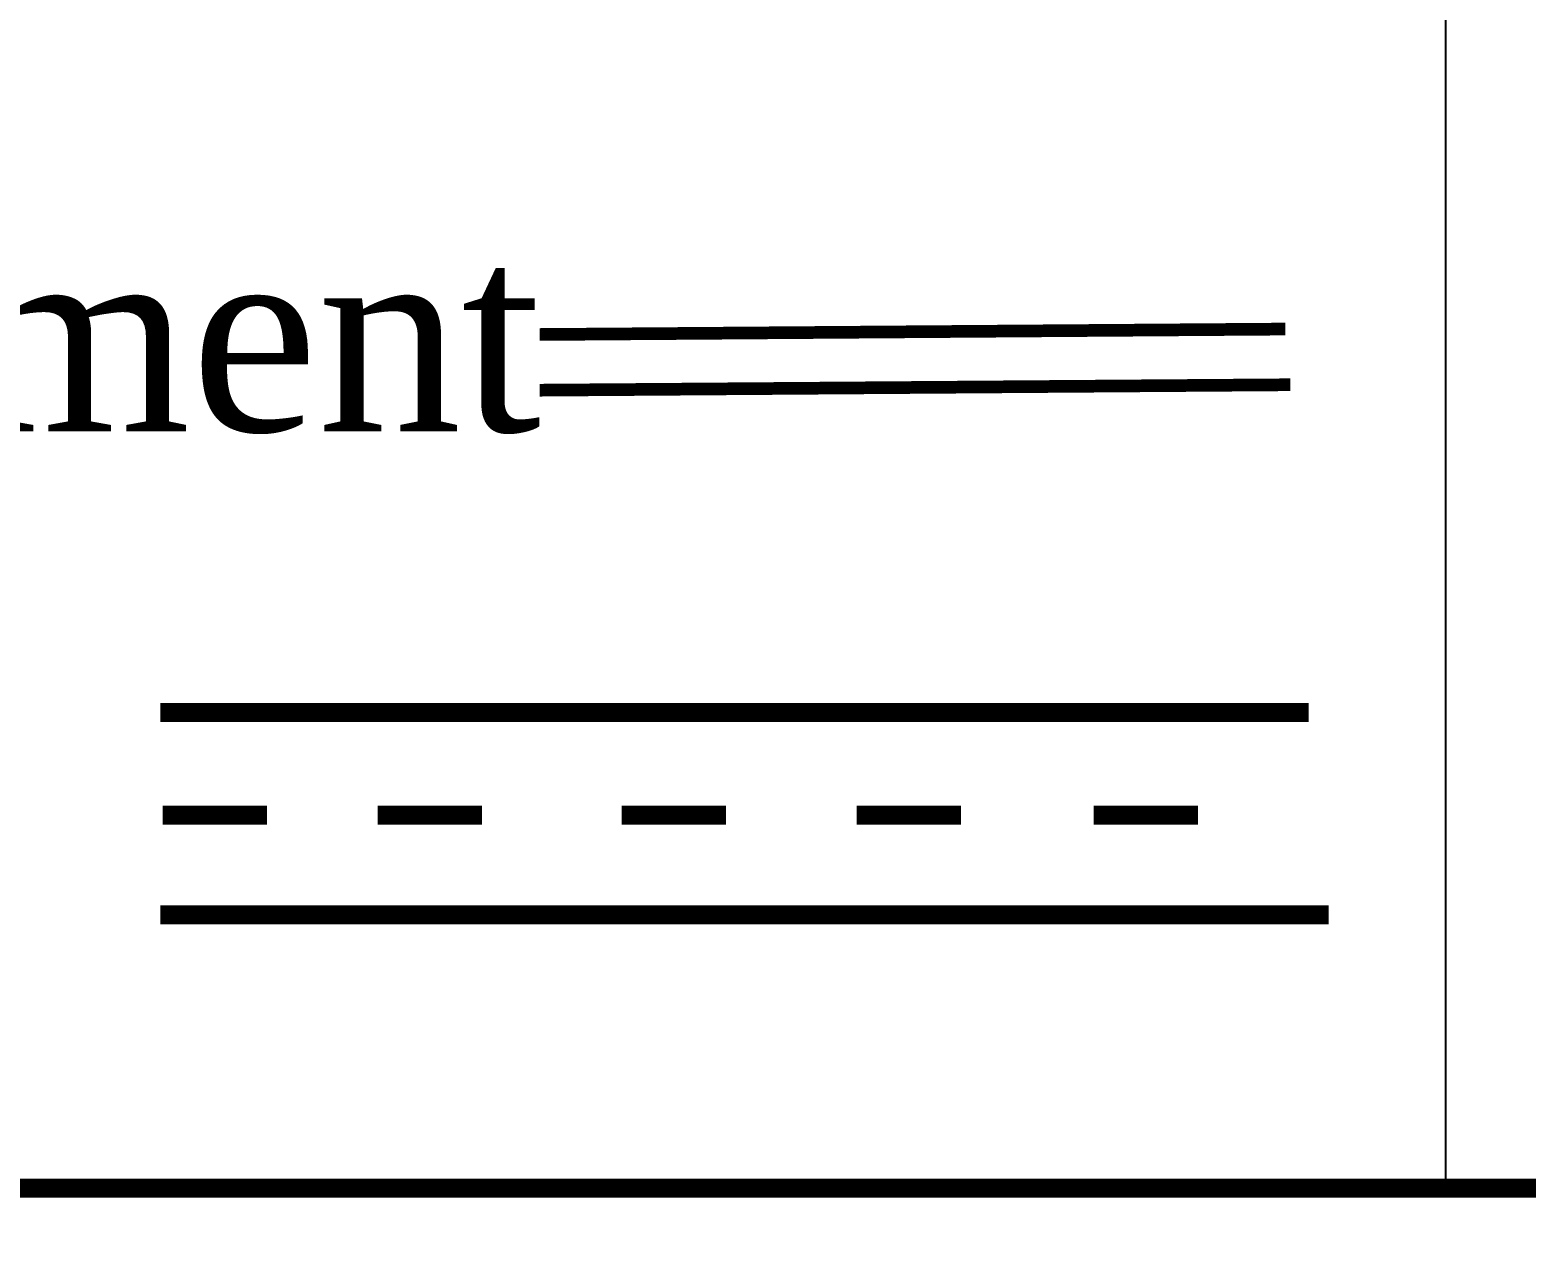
# Model space of a CAD drawing. Header units: inches. Extents: x -340059099 to 1458168, y 1119167 to 1294232938.
# Drawn here: x 464513 to 465695, y 2614449 to 2615406 of the extents above; entities that cross this region are included whole.
import ezdxf

# ---------------------------------------------------------------- set-up
doc = ezdxf.new("R2010")
doc.units = ezdxf.units.IN
doc.header["$MEASUREMENT"] = 0
doc.layers.add('BUILDING', color=5, linetype='Continuous', lineweight=15)
doc.layers.add('Text', color=7, linetype='Continuous')
doc.styles.add('Text', font='times.ttf', dxfattribs={"height": 240})

msp = doc.modelspace()

# ---------------------------------------------------------------- linework, layer by layer
at = {"layer": 'BUILDING', "const_width": 10}
for points in [[(464915.5, 2615165.7), (465504.6, 2615170)], [(464915.5, 2615121.7), (465508.5, 2615126)]]:
    msp.add_lwpolyline(points, dxfattribs=at)
at = {"layer": 'Text', "const_width": 15}
msp.add_lwpolyline([(454607.1, 2626462.8), (472435.3, 2626462.8), (472435.3, 2614491.3), (454607.1, 2614491.3)], close=True, dxfattribs=at)
at = {"layer": 'Text'}
msp.add_lwpolyline([(462368.5, 2614491.3), (465631.3, 2614491.3), (465631.3, 2616862.6), (462368.5, 2616862.6)], close=True, dxfattribs=at)
at = {"layer": 'Text', "const_width": 15}
for points in [[(464616, 2614867.1), (465523.1, 2614867.1)], [(464617.7, 2614786), (464700.1, 2614786)], [(464787.5, 2614786), (464869.9, 2614786)], [(464980.4, 2614786), (465062.8, 2614786)], [(465166, 2614786), (465248.4, 2614786)], [(465353.2, 2614786), (465435.6, 2614786)], [(464616, 2614707.1), (465538.8, 2614707.1)]]:
    msp.add_lwpolyline(points, dxfattribs=at)
at = {"layer": 'Text', "color": 1}
msp.add_circle((469844, 2616428.5), 81808, dxfattribs=at)

# ---------------------------------------------------------------- texts
at = {"layer": 'Text', "insert": (462424.7, 2615239.2), "char_height": 100, "attachment_point": 1, "style": 'Text'}
msp.add_mtext('{\\H1.5x;Flood control Embankment} ', dxfattribs=at)

doc.saveas('drawing.dxf')
